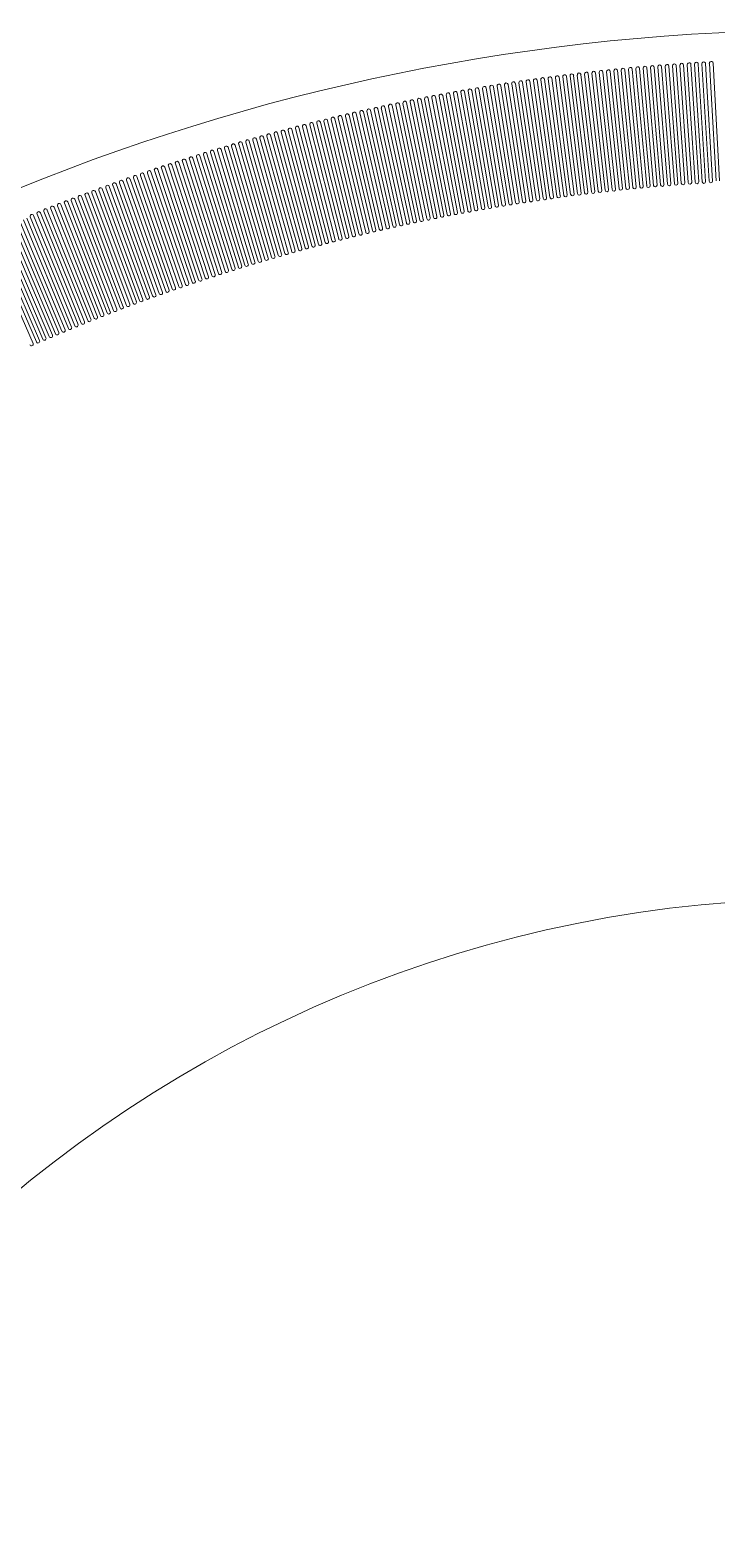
# Model space of a CAD drawing. Header units: millimetres. Extents: x -37.9 to 37.9, y -37.9 to 37.9.
# Drawn here: x -14.15 to -2, y 11.34 to 37.9 of the extents above; entities that cross this region are included whole.
import ezdxf

# ---------------------------------------------------------------- set-up
doc = ezdxf.new("R2010")
doc.units = ezdxf.units.MM

msp = doc.modelspace()

# ---------------------------------------------------------------- linework, layer by layer
at = {"color": 7, "linetype": 'Continuous', "lineweight": 15}
for p, q in [((-3.412, 35.115), (-3.614, 37.192)), ((-3.549, 37.198), (-3.351, 35.121)), ((-3.29, 35.127), (-3.484, 37.205)), ((-3.419, 37.211), (-3.228, 35.133)), ((-3.167, 35.138), (-3.354, 37.217)), ((-3.289, 37.222), (-3.106, 35.144)), ((-3.044, 35.149), (-3.224, 37.228)), ((-3.159, 37.234), (-2.983, 35.154)), ((-2.922, 35.16), (-3.094, 37.239)), ((-3.029, 37.244), (-2.86, 35.165)), ((-2.799, 35.17), (-2.964, 37.25)), ((-2.899, 37.255), (-2.737, 35.174)), ((-2.676, 35.179), (-2.834, 37.26)), ((-2.769, 37.265), (-2.615, 35.184)), ((-2.553, 35.188), (-2.704, 37.269)), ((-2.639, 37.274), (-2.492, 35.193)), ((-2.43, 35.197), (-2.574, 37.279)), ((-2.509, 37.283), (-2.369, 35.201)), ((-2.307, 35.205), (-2.444, 37.287)), ((-2.379, 37.292), (-2.246, 35.209)), ((-2.185, 35.213), (-2.314, 37.296)), ((-2.249, 37.3), (-2.123, 35.217)), ((-2.062, 35.22), (-2.184, 37.304)), ((-2.118, 37.307), (-2, 35.224)), ((-1.939, 35.227), (-2.053, 37.311)), ((-5.367, 34.87), (-5.684, 36.932)), ((-5.62, 36.942), (-5.306, 34.879)), ((-5.245, 34.889), (-5.555, 36.952)), ((-5.491, 36.962), (-5.184, 34.898)), ((-5.123, 34.907), (-5.426, 36.971)), ((-5.362, 36.981), (-5.063, 34.916)), ((-5.002, 34.924), (-5.297, 36.99)), ((-5.233, 36.999), (-4.941, 34.933)), ((-4.88, 34.942), (-5.168, 37.008)), ((-5.104, 37.017), (-4.819, 34.95)), ((-4.758, 34.959), (-5.039, 37.026)), ((-4.974, 37.035), (-4.697, 34.967)), ((-4.636, 34.975), (-4.91, 37.043)), ((-4.845, 37.052), (-4.575, 34.983)), ((-4.513, 34.991), (-4.78, 37.06)), ((-4.716, 37.069), (-4.452, 34.999)), ((-4.391, 35.006), (-4.651, 37.077)), ((-4.586, 37.085), (-4.33, 35.014)), ((-4.269, 35.022), (-4.522, 37.093)), ((-4.457, 37.101), (-4.208, 35.029)), ((-4.147, 35.036), (-4.392, 37.108)), ((-4.327, 37.116), (-4.086, 35.043)), ((-4.024, 35.05), (-4.263, 37.123)), ((-4.198, 37.131), (-3.963, 35.057)), ((-3.902, 35.064), (-4.133, 37.138)), ((-4.068, 37.145), (-3.841, 35.071)), ((-3.78, 35.078), (-4.003, 37.152)), ((-3.938, 37.159), (-3.718, 35.084)), ((-3.657, 35.091), (-3.874, 37.166)), ((-3.809, 37.173), (-3.596, 35.097)), ((-3.535, 35.103), (-3.744, 37.179)), ((-3.679, 37.186), (-3.473, 35.109)), ((-6.823, 34.615), (-7.226, 36.662)), ((-7.162, 36.675), (-6.762, 34.627)), ((-6.702, 34.638), (-7.098, 36.687)), ((-7.034, 36.699), (-6.641, 34.65)), ((-6.581, 34.662), (-6.97, 36.712)), ((-6.906, 36.724), (-6.52, 34.673)), ((-6.46, 34.684), (-6.842, 36.736)), ((-6.778, 36.748), (-6.399, 34.696)), ((-6.339, 34.707), (-6.713, 36.759)), ((-6.649, 36.771), (-6.278, 34.718)), ((-6.217, 34.729), (-6.585, 36.783)), ((-6.521, 36.794), (-6.157, 34.739)), ((-6.096, 34.75), (-6.457, 36.805)), ((-6.392, 36.817), (-6.035, 34.761)), ((-5.975, 34.771), (-6.328, 36.828)), ((-6.264, 36.839), (-5.914, 34.782)), ((-5.853, 34.792), (-6.2, 36.85)), ((-6.135, 36.86), (-5.793, 34.802)), ((-5.732, 34.812), (-6.071, 36.871)), ((-6.007, 36.881), (-5.671, 34.822)), ((-5.61, 34.832), (-5.942, 36.892)), ((-5.878, 36.902), (-5.55, 34.842)), ((-5.489, 34.851), (-5.813, 36.912)), ((-5.749, 36.922), (-5.428, 34.861)), ((-8.438, 36.402), (-7.966, 34.37)), ((-7.906, 34.383), (-8.374, 36.417)), ((-8.31, 36.432), (-7.846, 34.397)), ((-7.786, 34.411), (-8.247, 36.446)), ((-8.183, 36.46), (-7.726, 34.424)), ((-7.666, 34.438), (-8.12, 36.475)), ((-8.056, 36.489), (-7.606, 34.451)), ((-7.546, 34.464), (-7.992, 36.503)), ((-7.929, 36.517), (-7.486, 34.477)), ((-7.426, 34.49), (-7.865, 36.53)), ((-7.801, 36.544), (-7.365, 34.503)), ((-7.305, 34.516), (-7.737, 36.558)), ((-7.673, 36.571), (-7.245, 34.529)), ((-7.185, 34.541), (-7.61, 36.584)), ((-7.546, 36.598), (-7.124, 34.554)), ((-7.064, 34.566), (-7.482, 36.611)), ((-7.418, 36.624), (-7.004, 34.579)), ((-6.943, 34.591), (-7.354, 36.637)), ((-7.29, 36.649), (-6.883, 34.603)), ((-8.983, 34.118), (-9.514, 36.136)), ((-9.451, 36.153), (-8.923, 34.134)), ((-8.863, 34.149), (-9.388, 36.169)), ((-9.324, 36.185), (-8.804, 34.165)), ((-8.744, 34.18), (-9.261, 36.202)), ((-9.198, 36.218), (-8.684, 34.195)), ((-8.625, 34.21), (-9.135, 36.234)), ((-9.072, 36.25), (-8.565, 34.225)), ((-8.505, 34.24), (-9.008, 36.265)), ((-8.945, 36.281), (-8.446, 34.255)), ((-8.386, 34.27), (-8.882, 36.297)), ((-8.818, 36.312), (-8.326, 34.284)), ((-8.266, 34.299), (-8.755, 36.327)), ((-8.692, 36.343), (-8.206, 34.313)), ((-8.146, 34.327), (-8.628, 36.358)), ((-8.565, 36.373), (-8.086, 34.342)), ((-8.026, 34.356), (-8.501, 36.388)), ((-10.456, 35.875), (-9.873, 33.871)), ((-9.813, 33.888), (-10.394, 35.893)), ((-10.331, 35.911), (-9.754, 33.906)), ((-9.695, 33.923), (-10.268, 35.929)), ((-10.206, 35.947), (-9.636, 33.939)), ((-9.577, 33.956), (-10.143, 35.964)), ((-10.08, 35.982), (-9.517, 33.973)), ((-9.458, 33.989), (-10.017, 36)), ((-9.955, 36.017), (-9.399, 34.006)), ((-9.339, 34.022), (-9.892, 36.034)), ((-9.829, 36.052), (-9.28, 34.038)), ((-9.221, 34.055), (-9.766, 36.069)), ((-9.703, 36.086), (-9.161, 34.071)), ((-9.102, 34.087), (-9.64, 36.103)), ((-9.577, 36.119), (-9.042, 34.102)), ((-11.33, 35.608), (-10.697, 33.62)), ((-10.638, 33.639), (-11.268, 35.628)), ((-11.205, 35.648), (-10.58, 33.657)), ((-10.521, 33.676), (-11.143, 35.667)), ((-11.081, 35.687), (-10.462, 33.694)), ((-10.403, 33.712), (-11.019, 35.706)), ((-10.956, 35.725), (-10.345, 33.73)), ((-10.286, 33.748), (-10.894, 35.744)), ((-10.832, 35.763), (-10.227, 33.766)), ((-10.168, 33.784), (-10.769, 35.782)), ((-10.707, 35.801), (-10.109, 33.802)), ((-10.05, 33.819), (-10.644, 35.819)), ((-10.582, 35.838), (-9.991, 33.837)), ((-9.932, 33.854), (-10.519, 35.856)), ((-11.457, 33.369), (-12.135, 35.342)), ((-12.073, 35.363), (-11.399, 33.389)), ((-11.341, 33.408), (-12.011, 35.384)), ((-11.95, 35.405), (-11.282, 33.428)), ((-11.224, 33.448), (-11.888, 35.426)), ((-11.826, 35.447), (-11.166, 33.467)), ((-11.107, 33.487), (-11.764, 35.467)), ((-11.702, 35.488), (-11.049, 33.506)), ((-10.99, 33.525), (-11.64, 35.508)), ((-11.578, 35.528), (-10.932, 33.544)), ((-10.873, 33.564), (-11.516, 35.549)), ((-11.454, 35.569), (-10.814, 33.582)), ((-10.756, 33.601), (-11.392, 35.589)), ((-12.153, 33.121), (-12.872, 35.08)), ((-12.811, 35.103), (-12.096, 33.143)), ((-12.038, 33.164), (-12.75, 35.125)), ((-12.688, 35.147), (-11.98, 33.185)), ((-11.922, 33.205), (-12.627, 35.169)), ((-12.566, 35.191), (-11.864, 33.226)), ((-11.806, 33.247), (-12.504, 35.213)), ((-12.443, 35.235), (-11.748, 33.267)), ((-11.69, 33.288), (-12.381, 35.257)), ((-12.32, 35.278), (-11.632, 33.308)), ((-11.574, 33.328), (-12.258, 35.3)), ((-12.196, 35.321), (-11.515, 33.349)), ((-12.844, 32.86), (-13.604, 34.803)), ((-13.543, 34.827), (-12.787, 32.882)), ((-12.73, 32.904), (-13.483, 34.85)), ((-13.422, 34.874), (-12.672, 32.926)), ((-12.615, 32.948), (-13.361, 34.897)), ((-13.3, 34.92), (-12.557, 32.97)), ((-12.5, 32.992), (-13.239, 34.944)), ((-13.178, 34.967), (-12.442, 33.014)), ((-12.384, 33.036), (-13.117, 34.99)), ((-13.056, 35.012), (-12.327, 33.057)), ((-12.269, 33.079), (-12.995, 35.035)), ((-12.933, 35.058), (-12.211, 33.1)), ((-14.27, 34.535), (-13.473, 32.607)), ((-13.416, 32.63), (-14.209, 34.56)), ((-14.149, 34.585), (-13.359, 32.654)), ((-13.302, 32.677), (-14.089, 34.61)), ((-14.028, 34.634), (-13.245, 32.7)), ((-13.188, 32.723), (-13.968, 34.659)), ((-13.907, 34.683), (-13.131, 32.746)), ((-13.074, 32.769), (-13.847, 34.707)), ((-13.786, 34.731), (-13.016, 32.792)), ((-12.959, 32.815), (-13.726, 34.755)), ((-13.665, 34.779), (-12.902, 32.837)), ((-14.87, 34.281), (-14.04, 32.367)), ((-13.983, 32.391), (-14.81, 34.307)), ((-14.751, 34.333), (-13.927, 32.416)), ((-13.87, 32.44), (-14.691, 34.359)), ((-14.631, 34.384), (-13.814, 32.464)), ((-13.757, 32.488), (-14.571, 34.41)), ((-14.51, 34.435), (-13.7, 32.512)), ((-13.643, 32.536), (-14.45, 34.46)), ((-14.39, 34.485), (-13.587, 32.56)), ((-13.53, 32.583), (-14.33, 34.51)), ((-14.096, 32.342), (-14.93, 34.255))]:
    msp.add_line(p, q, dxfattribs=at)
msp.add_circle((0, 0), 37.9, dxfattribs=at)
for centre, radius, start, end in [((-3.906, 37.163), 0.0326, 5.95, 186.05), ((-3.776, 37.176), 0.0326, 5.75, 185.85), ((-3.646, 37.189), 0.0326, 5.55, 185.65), ((-3.517, 37.202), 0.0326, 5.35, 185.45), ((-3.387, 37.214), 0.0326, 5.15, 185.25), ((-3.257, 37.225), 0.0326, 4.95, 185.05), ((-3.127, 37.236), 0.0326, 4.75, 184.85), ((-2.997, 37.247), 0.0326, 4.55, 184.65), ((-2.867, 37.257), 0.0326, 4.35, 184.45), ((-2.737, 37.267), 0.0326, 4.15, 184.25), ((-2.607, 37.276), 0.0326, 3.95, 184.05), ((-2.476, 37.285), 0.0326, 3.75, 183.85), ((-2.346, 37.294), 0.0326, 3.55, 183.65), ((-2.216, 37.302), 0.0326, 3.35, 183.45), ((-2.086, 37.309), 0.0326, 3.15, 183.25), ((-5.846, 36.907), 0.0326, 8.95, 189.05), ((-5.717, 36.928), 0.0326, 8.75, 188.85), ((-5.588, 36.947), 0.0326, 8.55, 188.65), ((-5.459, 36.967), 0.0326, 8.35, 188.45), ((-5.33, 36.985), 0.0326, 8.15, 188.25), ((-5.201, 37.004), 0.0326, 7.95, 188.05), ((-5.071, 37.022), 0.0326, 7.75, 187.85), ((-4.942, 37.039), 0.0326, 7.55, 187.65), ((-4.813, 37.056), 0.0326, 7.35, 187.45), ((-4.683, 37.073), 0.0326, 7.15, 187.25), ((-4.554, 37.089), 0.0326, 6.95, 187.05), ((-4.424, 37.105), 0.0326, 6.75, 186.85), ((-4.295, 37.12), 0.0326, 6.55, 186.65), ((-4.165, 37.135), 0.0326, 6.35, 186.45), ((-4.036, 37.149), 0.0326, 6.15, 186.25), ((-7.386, 36.63), 0.0326, 11.35, 191.45), ((-7.258, 36.656), 0.0326, 11.15, 191.25), ((-7.13, 36.681), 0.0326, 10.95, 191.05), ((-7.002, 36.706), 0.0326, 10.75, 190.85), ((-6.874, 36.73), 0.0326, 10.55, 190.65), ((-6.746, 36.753), 0.0326, 10.35, 190.45), ((-6.617, 36.777), 0.0326, 10.15, 190.25), ((-6.489, 36.8), 0.0326, 9.95, 190.05), ((-6.36, 36.822), 0.0326, 9.75, 189.85), ((-6.232, 36.844), 0.0326, 9.55, 189.65), ((-6.103, 36.866), 0.0326, 9.35, 189.45), ((-5.974, 36.887), 0.0326, 9.15, 189.25), ((-8.533, 36.38), 0.0326, 13.15, 193.25), ((-8.406, 36.41), 0.0326, 12.95, 193.05), ((-8.279, 36.439), 0.0326, 12.75, 192.85), ((-8.151, 36.467), 0.0326, 12.55, 192.65), ((-8.024, 36.496), 0.0326, 12.35, 192.45), ((-7.897, 36.523), 0.0326, 12.15, 192.25), ((-7.769, 36.551), 0.0326, 11.95, 192.05), ((-7.641, 36.578), 0.0326, 11.75, 191.85), ((-7.514, 36.604), 0.0326, 11.55, 191.65), ((-9.545, 36.128), 0.0326, 14.75, 194.85), ((-9.419, 36.161), 0.0326, 14.55, 194.65), ((-9.293, 36.193), 0.0326, 14.35, 194.45), ((-9.166, 36.226), 0.0326, 14.15, 194.25), ((-9.04, 36.257), 0.0326, 13.95, 194.05), ((-8.913, 36.289), 0.0326, 13.75, 193.85), ((-8.787, 36.32), 0.0326, 13.55, 193.65), ((-8.66, 36.35), 0.0326, 13.35, 193.45), ((-10.55, 35.847), 0.0326, 16.35, 196.45), ((-10.425, 35.884), 0.0326, 16.15, 196.25), ((-10.3, 35.92), 0.0326, 15.95, 196.05), ((-10.174, 35.956), 0.0326, 15.75, 195.85), ((-10.049, 35.991), 0.0326, 15.55, 195.65), ((-9.923, 36.026), 0.0326, 15.35, 195.45), ((-9.797, 36.06), 0.0326, 15.15, 195.25), ((-9.671, 36.094), 0.0326, 14.95, 195.05), ((-11.423, 35.579), 0.0326, 17.75, 197.85), ((-11.299, 35.618), 0.0326, 17.55, 197.65), ((-11.174, 35.657), 0.0326, 17.35, 197.45), ((-11.05, 35.696), 0.0326, 17.15, 197.25), ((-10.925, 35.735), 0.0326, 16.95, 197.05), ((-10.8, 35.773), 0.0326, 16.75, 196.85), ((-10.675, 35.81), 0.0326, 16.55, 196.65), ((-12.166, 35.332), 0.0326, 18.95, 199.05), ((-12.042, 35.374), 0.0326, 18.75, 198.85), ((-11.919, 35.416), 0.0326, 18.55, 198.65), ((-11.795, 35.457), 0.0326, 18.35, 198.45), ((-11.671, 35.498), 0.0326, 18.15, 198.25), ((-11.547, 35.539), 0.0326, 17.95, 198.05), ((-12.903, 35.069), 0.0326, 20.15, 200.25), ((-12.78, 35.114), 0.0326, 19.95, 200.05), ((-12.658, 35.158), 0.0326, 19.75, 199.85), ((-12.535, 35.202), 0.0326, 19.55, 199.65), ((-12.412, 35.246), 0.0326, 19.35, 199.45), ((-12.289, 35.289), 0.0326, 19.15, 199.25), ((-3.81, 35.074), 0.0308, 186.25, 6.15), ((-3.688, 35.088), 0.0308, 186.05, 5.95), ((-3.565, 35.1), 0.0308, 185.85, 5.75), ((-3.443, 35.112), 0.0308, 185.65, 5.55), ((-3.32, 35.124), 0.0308, 185.45, 5.35), ((-3.198, 35.136), 0.0308, 185.25, 5.15), ((-3.075, 35.147), 0.0308, 185.05, 4.95), ((-2.952, 35.157), 0.0308, 184.85, 4.75), ((-2.829, 35.167), 0.0308, 184.65, 4.55), ((-2.707, 35.177), 0.0308, 184.45, 4.35), ((-2.584, 35.186), 0.0308, 184.25, 4.15), ((-2.461, 35.195), 0.0308, 184.05, 3.95), ((-2.338, 35.203), 0.0308, 183.85, 3.75), ((-2.215, 35.211), 0.0308, 183.65, 3.55), ((-2.092, 35.219), 0.0308, 183.45, 3.35), ((-13.634, 34.791), 0.0326, 21.35, 201.45), ((-13.513, 34.839), 0.0326, 21.15, 201.25), ((-13.391, 34.885), 0.0326, 20.95, 201.05), ((-13.269, 34.932), 0.0326, 20.75, 200.85), ((-13.147, 34.978), 0.0326, 20.55, 200.65), ((-13.025, 35.024), 0.0326, 20.35, 200.45), ((-5.762, 34.807), 0.0308, 189.45, 9.35), ((-5.641, 34.827), 0.0308, 189.25, 9.15), ((-5.519, 34.846), 0.0308, 189.05, 8.95), ((-5.397, 34.865), 0.0308, 188.85, 8.75), ((-5.276, 34.884), 0.0308, 188.65, 8.55), ((-5.154, 34.902), 0.0308, 188.45, 8.35), ((-5.032, 34.92), 0.0308, 188.25, 8.15), ((-4.91, 34.937), 0.0308, 188.05, 7.95), ((-4.788, 34.954), 0.0308, 187.85, 7.75), ((-4.666, 34.971), 0.0308, 187.65, 7.55), ((-4.544, 34.987), 0.0308, 187.45, 7.35), ((-4.422, 35.003), 0.0308, 187.25, 7.15), ((-4.3, 35.018), 0.0308, 187.05, 6.95), ((-4.177, 35.033), 0.0308, 186.85, 6.75), ((-4.055, 35.047), 0.0308, 186.65, 6.55), ((-3.933, 35.061), 0.0308, 186.45, 6.35), ((-14.119, 34.597), 0.0326, 22.15, 202.25), ((-13.998, 34.646), 0.0326, 21.95, 202.05), ((-13.877, 34.695), 0.0326, 21.75, 201.85), ((-13.756, 34.743), 0.0326, 21.55, 201.65), ((-7.215, 34.535), 0.0308, 191.85, 11.75), ((-7.094, 34.56), 0.0308, 191.65, 11.55), ((-6.974, 34.585), 0.0308, 191.45, 11.35), ((-6.853, 34.609), 0.0308, 191.25, 11.15), ((-6.732, 34.633), 0.0308, 191.05, 10.95), ((-6.611, 34.656), 0.0308, 190.85, 10.75), ((-6.49, 34.679), 0.0308, 190.65, 10.55), ((-6.369, 34.701), 0.0308, 190.45, 10.35), ((-6.248, 34.723), 0.0308, 190.25, 10.15), ((-6.126, 34.745), 0.0308, 190.05, 9.95), ((-6.005, 34.766), 0.0308, 189.85, 9.75), ((-5.884, 34.787), 0.0308, 189.65, 9.55), ((-8.416, 34.262), 0.0308, 193.85, 13.75), ((-8.296, 34.292), 0.0308, 193.65, 13.55), ((-8.176, 34.32), 0.0308, 193.45, 13.35), ((-8.056, 34.349), 0.0308, 193.25, 13.15), ((-7.936, 34.377), 0.0308, 193.05, 12.95), ((-7.816, 34.404), 0.0308, 192.85, 12.75), ((-7.696, 34.431), 0.0308, 192.65, 12.55), ((-7.576, 34.458), 0.0308, 192.45, 12.35), ((-7.456, 34.484), 0.0308, 192.25, 12.15), ((-7.335, 34.51), 0.0308, 192.05, 11.95), ((-9.369, 34.014), 0.0308, 195.45, 15.35), ((-9.25, 34.047), 0.0308, 195.25, 15.15), ((-9.131, 34.079), 0.0308, 195.05, 14.95), ((-9.012, 34.11), 0.0308, 194.85, 14.75), ((-8.893, 34.142), 0.0308, 194.65, 14.55), ((-8.774, 34.172), 0.0308, 194.45, 14.35), ((-8.655, 34.203), 0.0308, 194.25, 14.15), ((-8.535, 34.233), 0.0308, 194.05, 13.95), ((-10.315, 33.739), 0.0308, 197.05, 16.95), ((-10.197, 33.775), 0.0308, 196.85, 16.75), ((-10.079, 33.81), 0.0308, 196.65, 16.55), ((-9.961, 33.845), 0.0308, 196.45, 16.35), ((-9.843, 33.88), 0.0308, 196.25, 16.15), ((-9.725, 33.914), 0.0308, 196.05, 15.95), ((-9.606, 33.948), 0.0308, 195.85, 15.75), ((-9.488, 33.981), 0.0308, 195.65, 15.55), ((-11.136, 33.477), 0.0308, 198.45, 18.35), ((-11.019, 33.516), 0.0308, 198.25, 18.15), ((-10.902, 33.554), 0.0308, 198.05, 17.95), ((-10.785, 33.592), 0.0308, 197.85, 17.75), ((-10.668, 33.629), 0.0308, 197.65, 17.55), ((-10.55, 33.666), 0.0308, 197.45, 17.35), ((-10.433, 33.703), 0.0308, 197.25, 17.15), ((-11.835, 33.237), 0.0308, 199.65, 19.55), ((-11.719, 33.278), 0.0308, 199.45, 19.35), ((-11.603, 33.318), 0.0308, 199.25, 19.15), ((-11.486, 33.359), 0.0308, 199.05, 18.95), ((-11.37, 33.399), 0.0308, 198.85, 18.75), ((-11.253, 33.438), 0.0308, 198.65, 18.55), ((-12.644, 32.937), 0.0308, 201.05, 20.95), ((-12.528, 32.981), 0.0308, 200.85, 20.75), ((-12.413, 33.025), 0.0308, 200.65, 20.55), ((-12.298, 33.068), 0.0308, 200.45, 20.35), ((-12.182, 33.111), 0.0308, 200.25, 20.15), ((-12.067, 33.153), 0.0308, 200.05, 19.95), ((-11.951, 33.195), 0.0308, 199.85, 19.75), ((-13.331, 32.665), 0.0308, 202.25, 22.15), ((-13.216, 32.712), 0.0308, 202.05, 21.95), ((-13.102, 32.758), 0.0308, 201.85, 21.75), ((-12.988, 32.803), 0.0308, 201.65, 21.55), ((-12.873, 32.848), 0.0308, 201.45, 21.35), ((-12.758, 32.893), 0.0308, 201.25, 21.15), ((-13.899, 32.428), 0.0308, 203.25, 23.15), ((-13.785, 32.476), 0.0308, 203.05, 22.95), ((-13.672, 32.524), 0.0308, 202.85, 22.75), ((-13.558, 32.572), 0.0308, 202.65, 22.55), ((-13.444, 32.619), 0.0308, 202.45, 22.35), ((-14.125, 32.33), 0.0308, 203.65, 23.55), ((-14.012, 32.379), 0.0308, 203.45, 23.35), ((0, 0), 22.5, 272.5473, 267.4527)]:
    msp.add_arc(centre, radius, start, end, dxfattribs=at)

doc.saveas('drawing.dxf')
